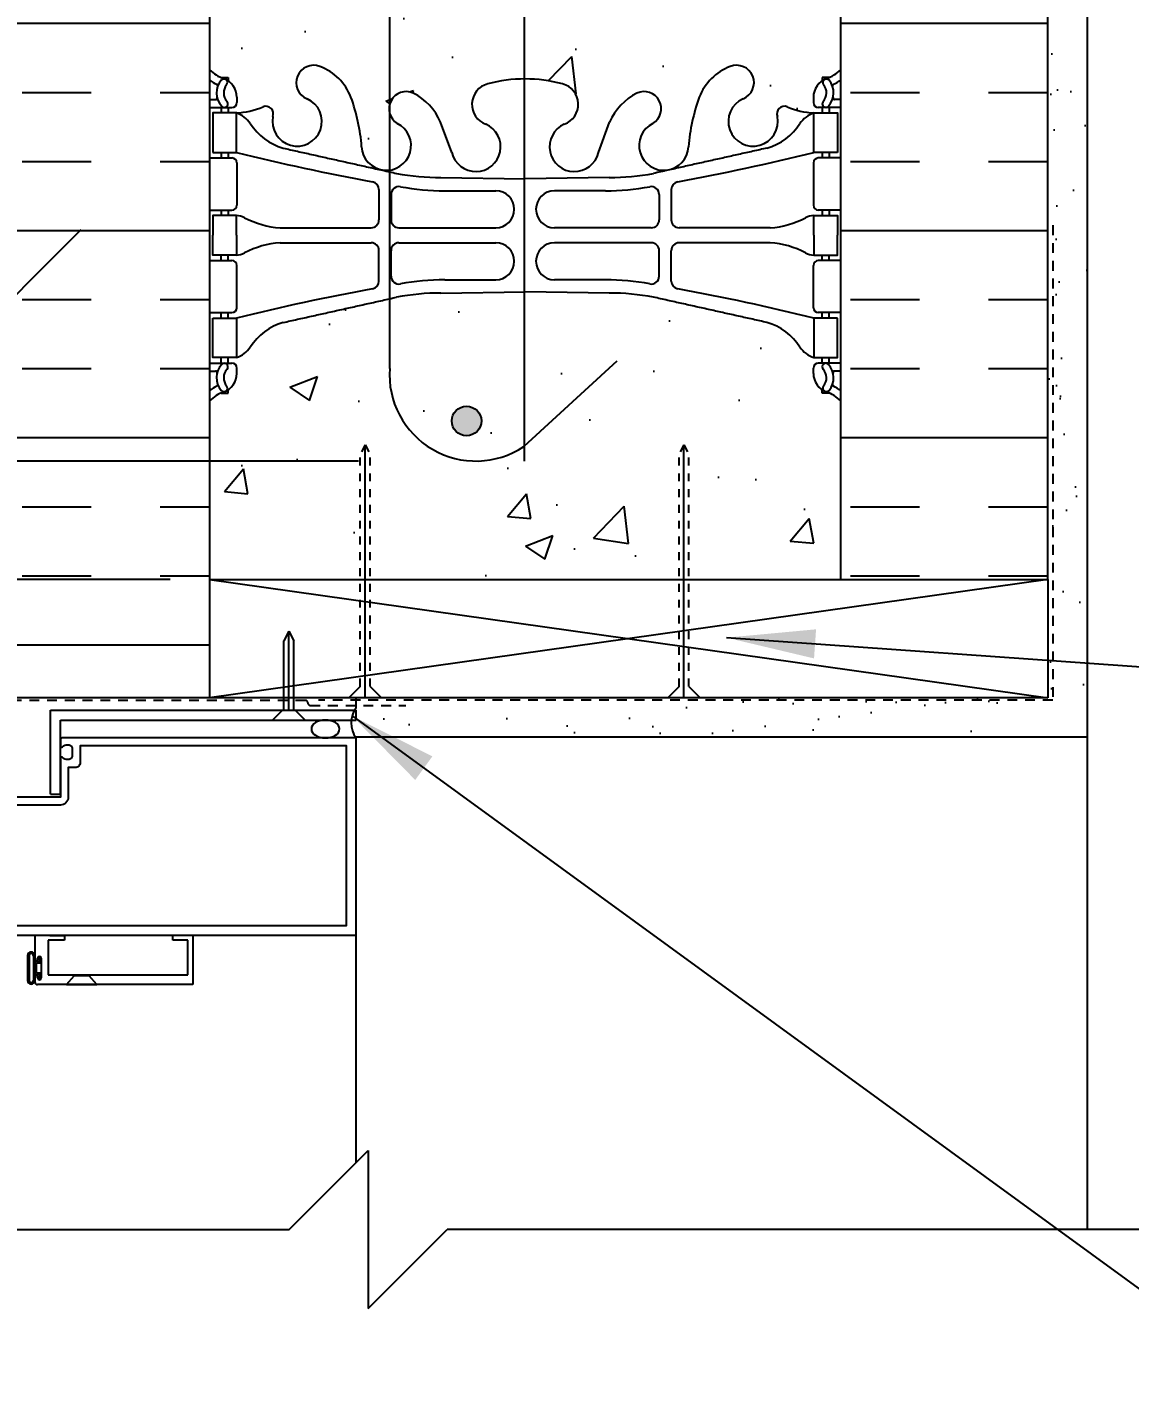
# Model space of a CAD drawing. Header units: inches. Extents: x 14 to 115, y 54 to 152.
# Drawn here: x 82.31 to 96.28, y 121.99 to 139.08 of the extents above; entities that cross this region are included whole.
import ezdxf

# ---------------------------------------------------------------- set-up
doc = ezdxf.new("R2010")
doc.units = ezdxf.units.IN
doc.header["$LTSCALE"] = 0.5
doc.header["$MEASUREMENT"] = 0
doc.linetypes.add('DASHED2', pattern=[0.375, 0.25, -0.125])
doc.linetypes.add('HIDDEN2', pattern=[0.1875, 0.125, -0.0625])
for name, color, linetype in [('HATCH', 12, 'Continuous'), ('LINE18', 9, 'Continuous'), ('line25', 2, 'Continuous'), ('LINE50', 5, 'Continuous'), ('LINE65', 3, 'Continuous'), ('LINE9', 9, 'Continuous'), ('TEXT', 4, 'Continuous'), ('Web_Edge', 9, 'Continuous')]:
    doc.layers.add(name, color=color, linetype=linetype)
doc.styles.add('DIM', font='romans.shx', dxfattribs={"width": 0.7})
doc.dimstyles.new('ext_12', dxfattribs={"dimscale": 12, "dimtxt": 0.09375, "dimasz": 0.09375, "dimexe": 0.09375, "dimexo": 0.0625, "dimgap": 0.0625, "dimtad": 1, "dimdec": 1, "dimzin": 2, "dimdsep": 46, "dimlunit": 4, "dimtxsty": 'DIM', "dimcen": 0.09, "dimdle": 0.09375, "dimclrt": 4, "dimadec": 0, "dimazin": 0, "dimtfac": 1, "dimtdec": 1, "dimtmove": 1, "dimatfit": 3, "dimfxl": 1, "dimfrac": 2, "dimtolj": 1, "dimtzin": 0, "dimarcsym": 0})
doc.dimstyles.new('ext_8', dxfattribs={"dimscale": 8, "dimtxt": 0.09375, "dimasz": 0.09375, "dimexe": 0.09375, "dimexo": 0.0625, "dimgap": 0.0625, "dimtad": 1, "dimdec": 6, "dimzin": 3, "dimdsep": 46, "dimlunit": 4, "dimtxsty": 'DIM', "dimcen": 0.09, "dimdle": 0.09375, "dimclrt": 4, "dimadec": 0, "dimazin": 0, "dimtfac": 1, "dimtdec": 6, "dimtmove": 2, "dimatfit": 3, "dimfxl": 1, "dimfrac": 2, "dimtolj": 1, "dimtzin": 0, "dimarcsym": 0})

# ---------------------------------------------------------------- blocks, each defined once
blk = doc.blocks.new('*D6')
at = {"layer": 'Defpoints', "color": 0, "transparency": 16777216}
for p in [(76.04, 133.58), (87.013, 133.58), (84.627, 132.08)]:
    blk.add_point(p, dxfattribs=at)
at = {"layer": 'TEXT', "color": 0, "lineweight": -2, "transparency": 16777216}
for p, q in [((76.04, 134.33), (76.04, 135.08)), ((86.513, 133.58), (75.29, 133.58)), ((76.04, 132.08), (76.04, 133.58)), ((84.127, 132.08), (75.29, 132.08)), ((76.04, 131.33), (76.04, 130.58))]:
    blk.add_line(p, q, dxfattribs=at)
at = {"layer": 'TEXT', "color": 0, "transparency": 16777216}
for points in [[(75.915, 134.33), (76.165, 134.33), (76.04, 133.58)], [(75.915, 131.33), (76.165, 131.33), (76.04, 132.08)]]:
    blk.add_solid(points, dxfattribs=at)
at = {"layer": 'TEXT', "color": 4, "transparency": 16777216, "insert": (73.502, 132.83), "char_height": 0.75, "attachment_point": 5, "rotation": 90, "style": 'DIM'}
blk.add_mtext('\\A1;1 1/2" \\P (38mm)MIN. \\PCOVER', dxfattribs=at)

msp = doc.modelspace()

# ---------------------------------------------------------------- hatches: boundary and pattern name
at = {"layer": 'HATCH'}
h = msp.add_hatch(dxfattribs=at)
h.set_pattern_fill('AR-CONC', color=256, scale=0.5)
h.paths.add_polyline_path([(104.6731316, 111.1917563), (104.6731316, 112.1979694), (95.7515303, 112.1979694), (95.7515303, 108.1973924), (104.6731316, 108.1979694), (104.6731316, 109.1917563), (105.6731316, 110.1917563), (103.6731316, 110.1917563)])
h.paths.add_polyline_path([(95.2515303, 112.1979694), (82.0015303, 112.1979694), (82.0015303, 108.1973601), (84.6265303, 105.5723601), (84.6265303, 109.9539218), (85.1365293, 109.9539218), (85.1365294, 109.8677385, -0.3803970779), (85.4294993, 109.5726366, 2.0872314076), (85.8633988, 109.7974538, -1), (86.0268273, 110.2059769, -0.2278381462), (86.4314791, 109.7817868, -0.0659796864), (86.5559201, 109.1729737, 1.6296043779), (87.0269819, 109.4740648, -1.0591674404), (87.2332771, 109.855941, -0.1637199699), (87.5551094, 109.5021242), (87.6977472, 109.1152794, 1.6124735372), (88.1292904, 109.4748676, -0.734872413), (88.152394, 109.9859064, -0.0684752628), (88.6265344, 110.0479694, -0.0684752628), (89.1006749, 109.9859064, -0.734872413), (89.1237785, 109.4748676, 1.6124735372), (89.5553216, 109.1152794), (89.6979595, 109.5021242, -0.1637199699), (90.0197917, 109.855941, -1.0591674404), (90.226087, 109.4740648, 1.6296043779), (90.6971488, 109.1729737, -0.0659796864), (90.8215897, 109.7817868, -0.2278381462), (91.2262415, 110.2059769, -1), (91.3896701, 109.7974538, 2.0872314076), (91.8235695, 109.5726366, -0.3803920598), (92.1165339, 109.8677382), (92.1165339, 109.9539218), (92.6265303, 109.9539218), (92.6265303, 105.5717507), (95.2515303, 108.1973601)])
h.paths.add_polyline_path([(81.5015303, 112.1979694), (79.5087292, 112.1979694), (77.3140303, 112.1979694), (72.5808059, 112.0422501), (72.5796114, 109.5743454), (71.5796114, 108.5743454), (73.5796114, 108.5743454), (72.5799291, 107.5746631), (72.5799291, 106.0389751), (81.5015303, 106.3324885)])
h.paths.add_polyline_path([(88.5502844, 108.3119861, 0.2256517541), (88.1752844, 108.6869861), (85.5115349, 108.6869861, 0.2256517541), (85.1365349, 108.3119861), (85.1365349, 107.4711802, 0.2256517541), (85.5115349, 107.0961802), (88.1752844, 107.0961802, 0.2256517541), (88.5502844, 107.4711802)], flags=17)
h.paths.add_polyline_path([(88.5502844, 106.5305586, 0.2256517541), (88.1752844, 106.9055586), (85.5115349, 106.9055586, 0.2256517541), (85.1365349, 106.5305586), (85.1365349, 105.6897527, 0.2256517541), (85.5115349, 105.3147527), (88.1752844, 105.3147527, 0.2256517541), (88.5502844, 105.6897527)])
h.paths.add_polyline_path([(92.1165339, 106.5305586, 0.2256517541), (91.7415339, 106.9055586), (89.0777844, 106.9055586, 0.2256517541), (88.7027844, 106.5305586), (88.7027844, 105.6897527, 0.2256517541), (89.0777844, 105.3147527), (91.7415339, 105.3147527, 0.2256517541), (92.1165339, 105.6897527)])
h.paths.add_polyline_path([(92.1165339, 108.3119861, 0.2256517541), (91.7415339, 108.6869861), (89.0777844, 108.6869861, 0.2256517541), (88.7027844, 108.3119861), (88.7027844, 107.4711802, 0.2256517541), (89.0777844, 107.0961802), (91.7415339, 107.0961802, 0.2256517541), (92.1165339, 107.4711802)], flags=17)
h.paths.add_polyline_path([(92.1165339, 104.979129, 0.2681384485), (91.9553833, 105.1272525), (85.2976856, 105.1272525, 0.2681558505), (85.1365307, 104.9791155), (85.1365307, 103.5103127), (85.2565267, 103.3103194), (85.2565267, 103.1979694), (85.2565267, 103.0856194), (85.1365307, 102.885626), (85.1365307, 101.4168233, 0.2681558505), (85.2976856, 101.2686862), (91.9553833, 101.2686862, 0.2681384485), (92.1165339, 101.4168097), (92.1165339, 102.8856194), (91.9965339, 103.0856194), (91.9965339, 103.1979694), (91.9965339, 103.3103194), (92.1165339, 103.5103194)])
h.paths.add_polyline_path([(88.5502844, 100.706186, 0.2256517541), (88.1752844, 101.081186), (85.5115349, 101.081186, 0.2256517541), (85.1365349, 100.706186), (85.1365349, 99.8653801, 0.2256517541), (85.5115349, 99.4903801), (88.1752844, 99.4903801, 0.2256517541), (88.5502844, 99.8653801)])
h.paths.add_polyline_path([(88.5502844, 98.9247585, 0.2256517541), (88.1752844, 99.2997585), (85.5115349, 99.2997585, 0.2256517541), (85.1365349, 98.9247585), (85.1365349, 98.0839526, 0.2256517541), (85.5115349, 97.7089526), (88.1752844, 97.7089526, 0.2256517541), (88.5502844, 98.0839526)])
h.paths.add_polyline_path([(92.1165339, 98.9247585, 0.2256517541), (91.7415339, 99.2997585), (89.0777844, 99.2997585, 0.2256517541), (88.7027844, 98.9247585), (88.7027844, 98.0839526, 0.2256517541), (89.0777844, 97.7089526), (91.7415339, 97.7089526, 0.2256517541), (92.1165339, 98.0839526)])
h.paths.add_polyline_path([(92.1165339, 100.706186, 0.2256517541), (91.7415339, 101.081186), (89.0777844, 101.081186, 0.2256517541), (88.7027844, 100.706186), (88.7027844, 99.8653801, 0.2256517541), (89.0777844, 99.4903801), (91.7415339, 99.4903801, 0.2256517541), (92.1165339, 99.8653801)])
h.paths.add_polyline_path([(92.1165339, 96.5282005, -0.3803920598), (91.8235695, 96.8233022, 2.0872314076), (91.3896701, 96.5984849, -1), (91.2262415, 96.1899618, -0.213449913), (90.8340157, 96.5791623, -0.0699232591), (90.6971488, 97.222965, 1.7023944724), (90.2473803, 96.9104207, -0.9407930193), (90.0438678, 96.5271575, -0.1730747606), (89.6979595, 96.8938145), (89.5553216, 97.2806594, 1.6124735372), (89.1237785, 96.9210712, -0.734872413), (89.1006749, 96.4100323, -0.0684752628), (88.6265344, 96.3479694, -0.0684752628), (88.152394, 96.4100323, -0.734872413), (88.1292904, 96.9210712, 1.6124735372), (87.6977472, 97.2806594), (87.5551094, 96.8938145, -0.1730747606), (87.2092011, 96.5271575, -0.9407930193), (87.0056885, 96.9104207, 1.7023944724), (86.5559201, 97.222965, -0.0699232591), (86.4190531, 96.5791623, -0.213449913), (86.0268273, 96.1899618, -1), (85.8633988, 96.5984849, 2.0872314076), (85.4294993, 96.8233022, -0.3803970205), (85.1365295, 96.5282002), (85.1365267, 94.9267025), (85.0365267, 94.9267025), (85.0365267, 94.8967025, -0.4142135624), (84.9865267, 94.8467025), (84.8604397, 94.8467025), (84.8176352, 94.7154352, -0.7257365569), (84.7115267, 94.6967025), (84.6265303, 94.9573581), (84.6265303, 94.9267025), (84.6265303, 94.1979694), (84.6265303, 91.4247, 0.0884161507), (84.7725333, 91.3273883), (84.8625333, 91.3273883), (84.8625333, 91.2856622, -0.2490694202), (84.9725333, 91.0785391), (84.9725333, 91.0110391, -0.4142135624), (84.9100333, 90.9485391), (84.8625333, 90.9485391), (84.8625333, 90.8785391), (84.9675333, 90.8785391, 0.0853478446), (85.2969928, 90.9540576, -0.6696014941), (85.4294952, 90.8337759, 2.0872314076), (85.8633947, 91.0585932, -1), (86.0268232, 91.4671163, -0.213449913), (86.419049, 91.0779158, -0.0699232591), (86.5559159, 90.4341131, 1.7023944723), (87.0056844, 90.7466574, -0.9407930193), (87.2091969, 91.1299206, -0.1730747606), (87.5551053, 90.7632636), (87.6977431, 90.3764187, 1.6124735373), (88.1292863, 90.7360069, -0.734872413), (88.1523899, 91.2470458, -0.0684752628), (88.6265303, 91.3091087, -0.0684752628), (89.1006707, 91.2470458, -0.734872413), (89.1237744, 90.7360069, 1.6124735372), (89.5553175, 90.3764187), (89.6979554, 90.7632636, -0.1730747606), (90.0438637, 91.1299206, -0.9407930193), (90.2473762, 90.7466574, 1.7023944724), (90.6971447, 90.4341131, -0.0699232591), (90.8340116, 91.0779158, -0.213449913), (91.2262374, 91.4671163, -1), (91.389666, 91.0585932, 2.0872314076), (91.8235654, 90.8337759, -0.6696014941), (91.9560678, 90.9540576, 0.0853478446), (92.2855273, 90.8785391), (92.3905273, 90.8785391), (92.3905273, 90.9485391), (92.3430273, 90.9485391, -0.4142135624), (92.2805273, 91.0110391), (92.2805273, 91.0785391, -0.2490694202), (92.3905273, 91.2856622), (92.3905273, 91.3273883), (92.4805273, 91.3273883, 0.0884161507), (92.6265303, 91.4247), (92.6265303, 94.1979694), (92.6265303, 94.9573581), (92.5476424, 94.7154352, -0.7257365568), (92.4415339, 94.6967025), (92.3926209, 94.8467025), (92.2665339, 94.8467025, -0.4142135624), (92.2165339, 94.8967025), (92.2165339, 94.9267025), (92.1165339, 94.9267025)])
edge = h.paths.add_edge_path()
edge.add_line((92.6265303, 150.2964856), (87.6380781, 150.2964856))
edge.add_line((87.6380781, 150.2964856), (86.6380781, 149.2964856))
edge.add_line((86.6380781, 149.2964856), (86.6380781, 151.2964856))
edge.add_line((86.6380781, 151.2964856), (85.6380781, 150.2964856))
edge.add_line((85.6380781, 150.2964856), (84.6265303, 150.2964856))
edge.add_line((84.6265303, 150.2964856), (84.6265303, 148.2753598))
edge.add_arc((84.9725333, 148.6363057), 0.5, 226.21088883, 246.42182152)
edge.add_line((84.7725333, 148.1780481), (84.8625333, 148.1780481))
edge.add_line((84.8625333, 148.1780481), (84.8625333, 148.136322))
edge.add_arc((84.7225333, 147.9291989), 0.25, 0, 55.94420226, ccw=False)
edge.add_line((84.9725333, 147.9291989), (84.9725333, 147.8616989))
edge.add_arc((84.9100333, 147.8616989), 0.0625, -90, 0, ccw=False)
edge.add_line((84.9100333, 147.7991989), (84.8625333, 147.7991989))
edge.add_line((84.8625333, 147.7991989), (84.8625333, 147.7291989))
edge.add_line((84.8625333, 147.7291989), (84.9675333, 147.7291989))
edge.add_arc((84.8451247, 147.386595), 0.3638149, 32.04242228, 70.33874127, ccw=False)
edge.add_arc((85.7682436, 147.9978251), 0.7434991, 214.2280195, 253.81071146)
edge.add_spline(control_points=[(85.5609474, 147.2838088), (86.9983974, 146.9633488)], knot_values=[0, 0, 1, 1], degree=1, periodic=0)
edge.add_arc((87.5547353, 149.8949537), 2.9839267, 259.25461643, 270.09946546)
edge.add_line((87.5599154, 146.9110314), (88.6265303, 146.8952789))
edge.add_line((88.6265303, 146.8952789), (89.6931453, 146.9110314))
edge.add_arc((89.6983254, 149.8949537), 2.9839267, 269.90053454, 280.74538357)
edge.add_spline(control_points=[(90.2546632, 146.9633488), (91.6921132, 147.2838088)], knot_values=[0, 0, 1, 1], degree=1, periodic=0)
edge.add_arc((91.4848171, 147.9978251), 0.7434991, 286.18928854, 325.7719805)
edge.add_arc((92.407936, 147.386595), 0.3638149, 109.66125873, 147.95757772, ccw=False)
edge.add_line((92.2855273, 147.7291989), (92.3905273, 147.7291989))
edge.add_line((92.3905273, 147.7291989), (92.3905273, 147.7991989))
edge.add_line((92.3905273, 147.7991989), (92.3430273, 147.7991989))
edge.add_arc((92.3430273, 147.8616989), 0.0625, 180, 270, ccw=False)
edge.add_line((92.2805273, 147.8616989), (92.2805273, 147.9291989))
edge.add_arc((92.5305273, 147.9291989), 0.25, 124.05579774, 180, ccw=False)
edge.add_line((92.3905273, 148.136322), (92.3905273, 148.1780481))
edge.add_line((92.3905273, 148.1780481), (92.4805273, 148.1780481))
edge.add_arc((92.2805273, 148.6363057), 0.5, 293.57817848, 313.78911117)
edge.add_line((92.6265303, 148.2753598), (92.6265303, 150.2964856))
h.paths.add_polyline_path([(92.6265303, 144.083038, 0.0884161507), (92.4805273, 144.1803497), (92.3905273, 144.1803497), (92.3905273, 144.2220757, -0.2490694202), (92.2805273, 144.4291989), (92.2805273, 144.4966989, -0.4142135624), (92.3430273, 144.5591989), (92.3905273, 144.5591989), (92.3905273, 144.6291989), (92.2855273, 144.6291989, 0.0853478446), (91.9560678, 144.5536803, -0.6696014941), (91.8235654, 144.673962, 2.0872314076), (91.389666, 144.4491447, -1), (91.2262374, 144.0406217, -0.213449913), (90.8340116, 144.4298221, -0.0682259172), (90.6983138, 145.0576887, 1.7531709102), (90.2473762, 144.7610805, -0.9407930193), (90.0438637, 144.3778173, -0.1730747606), (89.6979554, 144.7444744), (89.5553175, 145.1313192, 1.6124735372), (89.1237744, 144.771731, -0.734872413), (89.1006707, 144.2606922, -0.0684752628), (88.6265303, 144.1986292, -0.0684752628), (88.1523899, 144.2606922, -0.734872413), (88.1292863, 144.771731, 1.6124735373), (87.6977431, 145.1313192), (87.5551053, 144.7444744, -0.1730747606), (87.2091969, 144.3778173, -0.9407930193), (87.0056844, 144.7610805, 1.7531709102), (86.5547468, 145.0576887, -0.0682259172), (86.419049, 144.4298221, -0.213449913), (86.0268232, 144.0406217, -1), (85.8633947, 144.4491447, 2.0872314076), (85.4294952, 144.673962, -0.6696014941), (85.2969928, 144.5536803, 0.0853478446), (84.9675333, 144.6291989), (84.8625333, 144.6291989), (84.8625333, 144.5591989), (84.9100333, 144.5591989, -0.4142135624), (84.9725333, 144.4966989), (84.9725333, 144.4291989, -0.2490694202), (84.8625333, 144.2220757), (84.8625333, 144.1803497), (84.7725333, 144.1803497, 0.0884161507), (84.6265303, 144.083038), (84.6265303, 141.3097686), (84.6265303, 138.5364992, 0.0884161507), (84.7725333, 138.4391875), (84.8625333, 138.4391875), (84.8625333, 138.3974614, -0.2490694202), (84.9725333, 138.1903382), (84.9725333, 138.1228382, -0.4142135624), (84.9100333, 138.0603382), (84.8625333, 138.0603382), (84.8625333, 137.9903382), (84.9675333, 137.9903382, 0.0853478446), (85.2969928, 138.0658568, -0.6696014941), (85.4294952, 137.9455751, 2.0872314076), (85.8633947, 138.1703924, -1), (86.0268232, 138.5789155, -0.213449913), (86.419049, 138.189715, -0.0682259172), (86.5547468, 137.5618485, 1.7531709102), (87.0056844, 137.8584566, -0.9407930193), (87.2091969, 138.2417198, -0.1730747606), (87.5551053, 137.8750628), (87.6977431, 137.4882179, 1.6124735372), (88.1292863, 137.8478061, -0.734872413), (88.1523899, 138.358845, -0.0684752628), (88.6265303, 138.4209079, -0.0684752628), (89.1006707, 138.358845, -0.734872413), (89.1237744, 137.8478061, 1.6124735373), (89.5553175, 137.4882179), (89.6979554, 137.8750628, -0.1730747606), (90.0438637, 138.2417198, -0.9407930193), (90.2473762, 137.8584566, 1.7531709102), (90.6983138, 137.5618485, -0.0682259172), (90.8340116, 138.189715, -0.213449913), (91.2262374, 138.5789155, -1), (91.389666, 138.1703924, 2.0872314076), (91.8235654, 137.9455751, -0.6696014942), (91.9560678, 138.0658568, 0.0853478446), (92.2855273, 137.9903382), (92.3905273, 137.9903382), (92.3905273, 138.0603382), (92.3430273, 138.0603382, -0.4142135624), (92.2805273, 138.1228382), (92.2805273, 138.1903382, -0.2490694202), (92.3905273, 138.3974614), (92.3905273, 138.4391875), (92.4805273, 138.4391875, 0.0884161507), (92.6265303, 138.5364992), (92.6265303, 141.3097686)])
edge = h.paths.add_edge_path()
edge.add_arc((92.2805273, 133.9832315), 0.5, 46.21088883, 66.42182152)
edge.add_line((92.4805273, 134.441489), (92.3905273, 134.441489))
edge.add_line((92.3905273, 134.441489), (92.3905273, 134.4832151))
edge.add_arc((92.5305273, 134.6903382), 0.25, 180, 235.94420226, ccw=False)
edge.add_line((92.2805273, 134.6903382), (92.2805273, 134.7578382))
edge.add_arc((92.3430273, 134.7578382), 0.0625, 90, 180, ccw=False)
edge.add_line((92.3430273, 134.8203382), (92.3905273, 134.8203382))
edge.add_line((92.3905273, 134.8203382), (92.3905273, 134.8903382))
edge.add_line((92.3905273, 134.8903382), (92.2855273, 134.8903382))
edge.add_arc((92.407936, 135.2329421), 0.3638149, 214.97751375, 250.33874127, ccw=False)
edge.add_arc((91.4848171, 134.6217121), 0.7434991, 32.79191653, 73.81071146)
edge.add_spline(control_points=[(91.6921132, 135.3357283), (90.2546632, 135.6561883)], knot_values=[0, 0, 1, 1], degree=1, periodic=0)
edge.add_arc((89.6983254, 132.7245835), 2.9839267, 79.25461643, 90.09946546)
edge.add_line((89.6931453, 135.7085057), (88.6265303, 135.7242582))
edge.add_line((88.6265303, 135.7242582), (87.5599154, 135.7085057))
edge.add_arc((87.5547353, 132.7245835), 2.9839267, 89.90053454, 100.74538357)
edge.add_spline(control_points=[(86.9983974, 135.6561883), (85.5609474, 135.3357283)], knot_values=[0, 0, 1, 1], degree=1, periodic=0)
edge.add_arc((85.7682436, 134.6217121), 0.7434991, 106.18928854, 147.20808347)
edge.add_arc((84.8451247, 135.2329421), 0.3638149, 289.66125873, 325.02248625, ccw=False)
edge.add_line((84.9675333, 134.8903382), (84.8625333, 134.8903382))
edge.add_line((84.8625333, 134.8903382), (84.8625333, 134.8203382))
edge.add_line((84.8625333, 134.8203382), (84.9100333, 134.8203382))
edge.add_arc((84.9100333, 134.7578382), 0.0625, 0, 90, ccw=False)
edge.add_line((84.9725333, 134.7578382), (84.9725333, 134.6903382))
edge.add_arc((84.7225333, 134.6903382), 0.25, 304.05579774, 360, ccw=False)
edge.add_line((84.8625333, 134.4832151), (84.8625333, 134.441489))
edge.add_line((84.8625333, 134.441489), (84.7725333, 134.441489))
edge.add_arc((84.9725333, 133.9832315), 0.5, 113.57817848, 133.78911117)
edge.add_line((84.6265303, 134.3441773), (84.6265303, 132.0799538))
edge.add_line((84.6265303, 132.0799538), (86.5370129, 132.0799538))
edge.add_line((86.5370129, 132.0799538), (86.5370129, 133.6669987))
edge.add_line((86.5370129, 133.6669987), (86.5995129, 133.7865074))
edge.add_line((86.5995129, 133.7865074), (86.6620129, 133.6669987))
edge.add_line((86.6620129, 133.6669987), (86.6620129, 132.0799538))
edge.add_line((86.6620129, 132.0799538), (90.5775752, 132.0799538))
edge.add_line((90.5775752, 132.0799538), (90.5775752, 133.6669987))
edge.add_line((90.5775752, 133.6669987), (90.6400752, 133.7865074))
edge.add_line((90.6400752, 133.7865074), (90.7025752, 133.6669987))
edge.add_line((90.7025752, 133.6669987), (90.7025752, 132.0799538))
edge.add_line((90.7025752, 132.0799538), (92.6265303, 132.0799538))
edge.add_line((92.6265303, 132.0799538), (92.6265303, 134.3441773))
h = msp.add_hatch(dxfattribs=at)
h.set_pattern_fill('AR-SAND', color=256, scale=0.5, style=0)
h.set_pattern_definition([(37.5, (-2740.603, -355.478), (-0.03149668, 0.96341188), [0, -0.76, 0, -0.85, 0, -0.8125]), (7.5, (-2740.603, -355.478), (0.88488835, 1.41107303), [0, -0.41, 0, -0.685, 0, -0.2625]), (327.5, (-2741.218, -355.478), (1.55707093, 0.00282953), [0, -0.25, 0, -0.9, 0, -1.175]), (317.5, (-2741.218, -355.478), (1.5030633, 0.4388378), [0, -0.125, 0, -0.59, 0, -0.675])])
h.paths.add_polyline_path([(95.7515303, 137.3667209), (95.2515303, 137.3667209), (95.2515303, 132.0671368), (95.7515303, 132.0671368)])
h.paths.add_polyline_path([(95.2515303, 137.3667209), (95.7515303, 137.3667209), (95.7515303, 141.6040455), (95.2515303, 141.6040455), (95.2515303, 141.3097686)])
h.paths.add_polyline_path([(95.2515303, 141.6040455), (95.7515303, 141.6040455), (95.7515303, 150.3007109), (95.2515303, 150.3007109)])
h = msp.add_hatch(dxfattribs=at)
h.set_pattern_fill('INSUL', color=256, scale=7, style=0)
h.paths.add_polyline_path([(84.6265303, 141.3097686), (84.3765303, 141.3097686), (83.9390303, 141.3097686), (83.9390303, 140.8097686), (82.4390303, 140.8097686), (82.4390303, 141.3097686), (82.0015303, 141.3097686), (82.0015303, 130.5799538), (84.6265303, 130.5799538)])
h.paths.add_polyline_path([(95.2515303, 140.0162054), (92.6265303, 140.0162054), (92.6265303, 132.0799538), (95.2515303, 132.0799538)])
h.paths.add_polyline_path([(95.2515303, 141.3097686), (94.8140303, 141.3097686), (94.8140303, 140.8097686), (93.3140303, 140.8097686), (93.3140303, 141.3097686), (92.8765303, 141.3097686), (92.6265303, 141.3097686), (92.6265303, 140.0162054), (95.2515303, 140.0162054)])
h = msp.add_hatch(dxfattribs=at)
h.set_pattern_fill('AR-SAND', color=256, scale=0.5, style=0)
h.set_pattern_definition([(37.5, (26.2982, -28.5586), (-0.0314967, 0.963412), [0, -0.76, 0, -0.85, 0, -0.8125]), (7.5, (26.2982, -28.5586), (0.884888, 1.411073), [0, -0.41, 0, -0.685, 0, -0.2625]), (327.5, (25.6832, -28.5586), (1.557071, 0.0028295), [0, -0.25, 0, -0.9, 0, -1.175]), (317.5, (25.6832, -28.5586), (1.503063, 0.438838), [0, -0.125, 0, -0.59, 0, -0.675])])
h.paths.add_polyline_path([(90.3351861, 130.5799538, 0.2143643556), (90.1978853, 130.3434717), (90.1978853, 130.0799538), (95.7515303, 130.0799538), (95.7515303, 132.0671368), (95.2515303, 132.0671368), (95.2515303, 130.5799538)])
h = msp.add_hatch(dxfattribs=at)
h.set_pattern_fill('AR-SAND', color=256, scale=0.5, style=0)
h.paths.add_polyline_path([(90.0445225, 130.0799538), (90.0445225, 130.4346788), (86.4717222, 130.4346788, 0.3128014411), (86.4799747, 130.0799538)])
at = {"layer": 'LINE65'}
msp.add_hatch(color=256, dxfattribs=at).paths.add_polyline_path([(88.0721217, 134.087813, 1), (87.6971217, 134.087813, 1)])

# ---------------------------------------------------------------- linework, layer by layer
at = {"layer": 'HATCH'}
for p, q in [((86.5995129, 130.5799538), (86.5995129, 133.7865074)), ((90.6400752, 130.5799538), (90.6400752, 133.7865074)), ((95.2515303, 132.0799538), (84.6265303, 130.5799538)), ((84.6265303, 132.0799538), (95.2515303, 130.5799538)), ((85.6328852, 130.4237038), (85.6328852, 131.4237038)), ((95.7515303, 130.0799538), (95.7515303, 123.8443185))]:
    msp.add_line(p, q, dxfattribs=at)
at = {"layer": 'HATCH', "color": 6, "linetype": 'DASHED2'}
for p, q in [((85.8429055, 130.5471831), (81.9390303, 130.5471831)), ((85.8729055, 130.5146831), (85.8729055, 130.5171831)), ((85.9029055, 130.4846831), (87.1133794, 130.4846831))]:
    msp.add_line(p, q, dxfattribs=at)
at = {"layer": 'HATCH', "color": 12}
msp.add_line((86.4862939, 124.6925344), (86.4862939, 127.5715794), dxfattribs=at)
at = {"layer": 'HATCH', "color": 6, "linetype": 'DASHED2'}
msp.add_lwpolyline([(95.3140303, 136.5672413), (95.3140303, 130.5487038), (86.0074803, 130.5487038)], dxfattribs=at)
for centre, start, end in [((85.8429055, 130.5171831), 0, 90), ((85.9029055, 130.5146831), 180, 270)]:
    msp.add_arc(centre, 0.03, start, end, dxfattribs=at)
at = {"layer": 'HATCH'}
msp.add_arc((86.7316154, 130.2632666), 0.3113304, 141.99695113, 218.00304887, dxfattribs=at)
at = {"layer": 'HATCH', "color": 12, "extrusion": (0, 0, -1)}
msp.add_ellipse((86.0956895, 130.1852338), major_axis=(-0.1784102, 0), ratio=0.6370397001, start_param=-4.7123889804, end_param=1.5707963268, dxfattribs=at)
at = {"layer": 'LINE18', "linetype": 'HIDDEN2'}
for p, q in [((86.5995129, 133.7865074), (86.5370129, 133.6669987)), ((86.5370129, 130.7236719), (86.5370129, 133.6669987)), ((86.5995129, 133.7865074), (86.6620129, 133.6669987)), ((86.6620129, 130.7236719), (86.6620129, 133.6669987)), ((90.6400752, 133.7865074), (90.5775752, 133.6669987)), ((90.5775752, 130.7236719), (90.5775752, 133.6669987)), ((90.6400752, 133.7865074), (90.7025752, 133.6669987)), ((90.7025752, 130.7236719), (90.7025752, 133.6669987))]:
    msp.add_line(p, q, dxfattribs=at)
at = {"layer": 'LINE18'}
for p, q in [((85.6328852, 131.4237038), (85.5703852, 131.3041951)), ((85.5703852, 130.4237038), (85.5703852, 131.3041951)), ((85.6328852, 131.4237038), (85.6953852, 131.3041951)), ((85.6953852, 130.4237038), (85.6953852, 131.3041951)), ((86.5370129, 130.7236719), (86.3932948, 130.5799538)), ((86.6620129, 130.7236719), (86.8057311, 130.5799538)), ((90.5775752, 130.7236719), (90.4338571, 130.5799538)), ((90.7025752, 130.7236719), (90.8462933, 130.5799538)), ((82.6112939, 129.361168), (82.6112939, 130.4237038)), ((82.6112939, 130.4237038), (86.4862939, 130.4237038)), ((85.5516671, 130.4237038), (85.4266671, 130.2987038)), ((85.7141033, 130.4237038), (85.8391033, 130.2987038)), ((86.4862939, 130.4549538), (86.4862939, 130.5799538)), ((86.4862939, 130.2987038), (86.4862939, 130.4237038)), ((82.7362939, 129.361168), (82.7362939, 130.2987038)), ((82.7362939, 130.2987038), (86.4862939, 130.2987038)), ((95.7515303, 130.0799538), (95.7515303, 125.712183)), ((82.6112939, 129.361168), (82.7362939, 129.361168)), ((82.4134024, 127.5715585), (82.7884039, 127.5650085)), ((82.4134024, 127.5715585), (82.4134024, 127.2635585)), ((82.7884039, 127.5650085), (82.7884039, 127.5095585)), ((84.1634039, 127.5671985), (84.4134039, 127.5715585)), ((84.1634039, 127.5095585), (84.1634039, 127.5671985)), ((84.4134039, 127.5715585), (84.4134039, 126.9465585)), ((82.5794039, 127.5095585), (82.5794039, 127.0715585)), ((82.7884039, 127.5095585), (82.5794039, 127.5095585)), ((84.3514039, 127.5095585), (84.1634039, 127.5095585)), ((84.3514039, 127.0715585), (84.3514039, 127.5095585)), ((82.3196524, 127.3125796), (82.3196524, 127.0005775)), ((82.3396524, 127.3125796), (82.3396524, 127.0005775)), ((82.3936524, 127.3125796), (82.3936524, 127.0005775)), ((82.4136524, 127.3125796), (82.4136524, 127.0005775)), ((82.4726524, 127.2335585), (82.4136524, 127.2335585)), ((82.4876524, 127.2185585), (82.4316524, 127.2185585)), ((82.4316524, 127.0945585), (82.4316524, 127.2185585)), ((82.4474024, 127.2635585), (82.4474024, 127.2815585)), ((82.4726524, 127.2335585), (82.4726524, 127.2915585)), ((82.4876524, 127.2915585), (82.4726524, 127.2915585)), ((82.4876524, 127.2185585), (82.4876524, 127.2915585)), ((82.4934024, 127.2815585), (82.4934024, 127.0315585)), ((82.4134024, 127.0495585), (82.4134024, 126.9775585)), ((82.4136524, 127.0795585), (82.4726524, 127.0795585)), ((82.4316524, 127.0945585), (82.4876524, 127.0945585)), ((82.4474024, 127.0315585), (82.4474024, 127.0495585)), ((82.4726524, 127.0215585), (82.4726524, 127.0795585)), ((82.4726524, 127.0215585), (82.4876524, 127.0215585)), ((82.4876524, 127.0215585), (82.4876524, 127.0945585)), ((82.5794039, 127.0715585), (84.3514039, 127.0715585)), ((82.8145137, 126.9460586), (82.9120137, 127.0582195)), ((83.102013, 127.0582195), (82.9120137, 127.0582195)), ((83.1995132, 126.9460586), (83.1020133, 127.0582195)), ((84.4134039, 126.9465585), (82.4444024, 126.9465585)), ((82.8145135, 126.9460585), (83.1995133, 126.9460585))]:
    msp.add_line(p, q, dxfattribs=at)
msp.add_lwpolyline([(80.6572939, 127.5715794), (86.4862939, 127.5715794), (86.4862939, 130.0715794), (82.7562939, 130.0715794, 0.4142135624), (82.7362939, 130.0515794), (82.7362939, 129.9695794, 0.6693764951), (82.7619356, 129.959008, -0.1997729274), (82.8257855, 129.9855794), (82.8362939, 129.9855794, -0.4142135624), (82.8862939, 129.9355794), (82.8862939, 129.8475794, -0.4142135624), (82.8362939, 129.7975794), (82.8257855, 129.7975794, -0.1997729274), (82.7619356, 129.8241509, 0.6693764951), (82.7362939, 129.8135794), (82.7362939, 129.3215794), (81.2362939, 129.3215794)], format="xyb", dxfattribs=at)
msp.add_lwpolyline([(80.6672939, 127.8115794, -0.4142135624), (80.7572939, 127.7215794), (80.7572939, 127.6965794), (86.3612939, 127.6965794), (86.3612939, 129.9715794), (82.9862939, 129.9715794), (82.9862939, 129.7565794, -0.4142135624), (82.9262939, 129.6965794), (82.8362939, 129.6965794), (82.8362939, 129.3215794, -0.4142135624), (82.7362939, 129.2215794), (80.6672939, 129.2215794)], format="xyb", close=True, dxfattribs=at)
for centre, radius, start, end in [((82.3666524, 127.3125796), 0.047, 0, 180), ((82.3666524, 127.3125796), 0.027, 0, 180), ((82.4304024, 127.2635585), 0.017, 180, 0), ((82.4704024, 127.2815585), 0.023, 0, 180), ((82.3666524, 127.0005775), 0.047, 180, 0), ((82.3666524, 127.0005775), 0.027, 180, 0), ((82.4304024, 127.0495585), 0.017, 0, 180), ((82.4704024, 127.0315585), 0.023, 180, 0), ((82.4444024, 126.9775585), 0.031, 180, 270)]:
    msp.add_arc(centre, radius, start, end, dxfattribs=at)
at = {"layer": 'line25'}
for p, q in [((84.6265303, 141.3097686), (84.6265303, 130.5799538)), ((92.6265303, 132.0799538), (92.6265303, 141.3097686)), ((84.6265303, 132.0799538), (95.2515303, 132.0799538)), ((95.2515303, 132.0799538), (95.2515303, 130.5799538)), ((95.2515303, 130.5799538), (84.6265303, 130.5799538))]:
    msp.add_line(p, q, dxfattribs=at)
at = {"layer": 'LINE50'}
msp.add_line((84.6265303, 130.5799538), (82.0015303, 130.5799538), dxfattribs=at)
msp.add_lwpolyline([(95.2515303, 132.0799538), (95.2515303, 141.3097686), (94.8140303, 141.3097686), (94.8140303, 141.8097686), (93.3140303, 141.8097686), (93.3140303, 141.3097686), (92.8765303, 141.3097686), (92.6265303, 141.3097686)], dxfattribs=at)
at = {"layer": 'LINE65'}
for p, q in [((88.6149867, 150.2916533), (88.6149867, 133.5799538)), ((86.9103918, 134.7532449), (86.9103918, 146.6773842)), ((89.7889867, 134.8475304), (88.6092348, 133.7632467))]:
    msp.add_line(p, q, dxfattribs=at)
msp.add_circle((87.8846217, 134.087813), 0.1875, dxfattribs=at)
msp.add_arc((88.0027203, 134.6750757), 1.0951219, 175.90677852, 303.63036406, dxfattribs=at)
at = {"layer": 'LINE9'}
for p, q in [((95.7515303, 150.2916533), (95.7515303, 130.0799538)), ((95.7515303, 130.0799538), (86.4799747, 130.0799538)), ((85.6380781, 123.8443185), (86.6380781, 124.8443185)), ((86.6380781, 124.8443185), (86.6380781, 122.8443185)), ((75.5302519, 123.8443185), (85.6380781, 123.8443185)), ((86.6380781, 122.8443185), (87.6380781, 123.8443185)), ((97.7802519, 123.8443185), (87.6380781, 123.8443185))]:
    msp.add_line(p, q, dxfattribs=at)
msp.add_lwpolyline([(77.2515695, 130.7132164), (77.4945405, 130.8808043), (81.5185568, 130.8808043), (81.5185568, 135.0308043), (83.0015303, 136.5137779)], dxfattribs=at)
at = {"layer": 'TEXT'}
msp.add_lwpolyline([(95.3956764, 134.3952738, 0, 0.36, 0), (96.4352335, 134.3952738, 0, 0, 0), (105.2680464, 134.3952738, 0, 0, 0)], format="xyseb", dxfattribs=at)
at = {"layer": 'Web_Edge'}
for p, q in [((84.7725333, 138.4391875), (84.8625333, 138.4391875)), ((84.8625333, 138.4391875), (84.8625333, 138.3974614)), ((92.4805273, 138.4391875), (92.3905273, 138.4391875)), ((92.3905273, 138.4391875), (92.3905273, 138.3974614)), ((84.6265303, 138.1603382), (84.7044088, 138.1603382)), ((84.9725333, 138.1903382), (84.9725333, 138.1228382)), ((92.2805273, 138.1903382), (92.2805273, 138.1228382)), ((92.6265303, 138.1603382), (92.5486518, 138.1603382)), ((84.6265303, 138.0603382), (84.9100333, 138.0603382)), ((84.7725333, 138.0603382), (84.7725333, 137.9903382)), ((84.8625333, 138.0603382), (84.8625333, 137.9903382)), ((92.6265303, 138.0603382), (92.3430273, 138.0603382)), ((92.3905273, 138.0603382), (92.3905273, 137.9903382)), ((92.4805273, 138.0603382), (92.4805273, 137.9903382)), ((87.6977431, 137.4882179), (87.5551053, 137.8750628)), ((89.5553175, 137.4882179), (89.6979554, 137.8750628)), ((84.7725333, 137.4903382), (84.7725333, 137.4203382)), ((84.8625333, 137.4903382), (84.8625333, 137.4203382)), ((92.3905273, 137.4903382), (92.3905273, 137.4203382)), ((92.4805273, 137.4903382), (92.4805273, 137.4203382)), ((84.6265303, 137.4203382), (84.9100333, 137.4203382)), ((84.9725333, 137.3578382), (84.9725333, 136.8228382)), ((92.2805273, 137.3578382), (92.2805273, 136.8228382)), ((92.6265303, 137.4203382), (92.3430273, 137.4203382)), ((87.5599154, 137.1721708), (88.6265374, 137.1564182)), ((89.6931453, 137.1721708), (88.6265232, 137.1564182)), ((86.7745874, 137.0204129), (86.7745874, 136.6356491)), ((86.9270874, 136.9583574), (86.9270874, 136.6356491)), ((87.6072498, 137.0042865), (88.2541312, 137.0042865)), ((89.6458108, 137.0042865), (88.9989295, 137.0042865)), ((90.3259732, 136.9583574), (90.3259732, 136.6356491)), ((90.4784732, 137.0204129), (90.4784732, 136.6356491)), ((84.6265303, 136.7603382), (84.9100333, 136.7603382)), ((84.7725333, 136.7603382), (84.7725333, 136.6903382)), ((84.8625333, 136.7603382), (84.8625333, 136.6903382)), ((92.6265303, 136.7603382), (92.3430273, 136.7603382)), ((92.3905273, 136.7603382), (92.3905273, 136.6903382)), ((92.4805273, 136.7603382), (92.4805273, 136.6903382)), ((85.5202574, 136.5348682), (86.6746551, 136.5356491)), ((87.0270874, 136.5356491), (88.2541312, 136.5356491)), ((90.2259732, 136.5356491), (88.9989295, 136.5356491)), ((91.7328032, 136.5348682), (90.5784056, 136.5356491)), ((85.5202574, 136.3458083), (86.6746551, 136.3450274)), ((86.7745874, 135.8602636), (86.7745874, 136.2450274)), ((86.9270874, 135.9223191), (86.9270874, 136.2450274)), ((87.0270874, 136.3450274), (88.2541312, 136.3450274)), ((90.2259732, 136.3450274), (88.9989295, 136.3450274)), ((90.3259732, 135.9223191), (90.3259732, 136.2450274)), ((90.4784732, 135.8602636), (90.4784732, 136.2450274)), ((91.7328032, 136.3458083), (90.5784056, 136.3450274)), ((84.6265303, 136.1203382), (84.9100333, 136.1203382)), ((84.7725333, 136.1203382), (84.7725333, 136.1903382)), ((84.8625333, 136.1203382), (84.8625333, 136.1903382)), ((92.6265303, 136.1203382), (92.3430273, 136.1203382)), ((92.3905273, 136.1203382), (92.3905273, 136.1903382)), ((92.4805273, 136.1203382), (92.4805273, 136.1903382)), ((84.9725333, 135.5228382), (84.9725333, 136.0578382)), ((92.2805273, 135.5228382), (92.2805273, 136.0578382)), ((87.5599154, 135.7085057), (88.6265374, 135.7242583)), ((87.6072498, 135.87639), (88.2541312, 135.87639)), ((89.6931453, 135.7085057), (88.6265232, 135.7242583)), ((89.6458108, 135.87639), (88.9989295, 135.87639)), ((84.6265303, 135.4603382), (84.9100333, 135.4603382)), ((84.7725333, 135.3903382), (84.7725333, 135.4603382)), ((84.8625333, 135.3903382), (84.8625333, 135.4603382)), ((92.6265303, 135.4603382), (92.3430273, 135.4603382)), ((92.3905273, 135.3903382), (92.3905273, 135.4603382)), ((92.4805273, 135.3903382), (92.4805273, 135.4603382)), ((84.7725333, 134.8203382), (84.7725333, 134.8903382)), ((84.8625333, 134.8203382), (84.8625333, 134.8903382)), ((92.3905273, 134.8203382), (92.3905273, 134.8903382)), ((92.4805273, 134.8203382), (92.4805273, 134.8903382)), ((84.6265303, 134.8203382), (84.9100333, 134.8203382)), ((84.6265303, 134.7203382), (84.7044088, 134.7203382)), ((84.9725333, 134.6903382), (84.9725333, 134.7578382)), ((92.2805273, 134.6903382), (92.2805273, 134.7578382)), ((92.6265303, 134.8203382), (92.3430273, 134.8203382)), ((92.6265303, 134.7203382), (92.5486518, 134.7203382)), ((84.7725333, 134.441489), (84.8625333, 134.441489)), ((84.8625333, 134.441489), (84.8625333, 134.4832151)), ((92.3905273, 134.441489), (92.3905273, 134.4832151)), ((92.4805273, 134.441489), (92.3905273, 134.441489))]:
    msp.add_line(p, q, dxfattribs=at)
for points in [[(84.6675333, 137.4903382), (84.9675333, 137.4903382), (84.9675333, 137.9903382), (84.6675333, 137.9903382)], [(92.5855273, 137.4903382), (92.2855273, 137.4903382), (92.2855273, 137.9903382), (92.5855273, 137.9903382)], [(84.6675333, 135.3903382), (84.9675333, 135.3903382), (84.9675333, 134.8903382), (84.6675333, 134.8903382)], [(92.5855273, 135.3903382), (92.2855273, 135.3903382), (92.2855273, 134.8903382), (92.5855273, 134.8903382)]]:
    msp.add_lwpolyline(points, close=True, dxfattribs=at)
for points in [[(84.9675333, 136.4403382), (84.9675333, 136.6903382), (84.6675333, 136.6903382), (84.6675333, 136.4403382)], [(92.2855273, 136.4403382), (92.2855273, 136.6903382), (92.5855273, 136.6903382), (92.5855273, 136.4403382)], [(84.9675333, 136.4403382), (84.9675333, 136.1903382), (84.6675333, 136.1903382), (84.6675333, 136.4403382)], [(92.2855273, 136.4403382), (92.2855273, 136.1903382), (92.5855273, 136.1903382), (92.5855273, 136.4403382)]]:
    msp.add_lwpolyline(points, dxfattribs=at)
for centre, radius, start, end in [((84.9725333, 138.897445), 0.5, 226.21088883, 250.52877936), ((85.9451089, 138.3746539), 0.22, 68.19625201, 248.19625201), ((85.7878596, 137.9458568), 0.6766586, 21.12389215, 69.31974717), ((91.465201, 137.9458568), 0.6766586, 110.68025283, 158.87610785), ((91.3079517, 138.3746539), 0.22, 291.80374799, 111.80374799), ((92.2805273, 138.897445), 0.5, 289.47122064, 313.78911117), ((84.9725333, 138.897445), 0.6, 234.78321605, 245.07477071), ((84.9662407, 138.2448977), 0.25, 140.114512, 222.46086784), ((84.7104511, 138.3344274), 0.0210317, 343.46400404, 63.99572766), ((84.8084743, 138.3757943), 0.0450092, 321.44800065, 139.1878992), ((84.7225333, 138.1903382), 0.25, 0, 70.52877936), ((84.9662407, 138.2448977), 0.16, 140.0000772, 222.46086784), ((88.2208039, 138.0997104), 0.2680135, 104.78919236, 250.03375215), ((88.6149867, 136.6669285), 1.7540174, 89.62291875, 105.29183375), ((88.638074, 136.6669285), 1.7540174, 74.70816625, 90.37708125), ((89.0322567, 138.0997104), 0.2680135, 289.96624785, 75.21080764), ((92.5305273, 138.1903382), 0.25, 109.47122064, 180), ((92.4445863, 138.3757943), 0.0450092, 40.8121008, 218.55199935), ((92.2868199, 138.2448977), 0.16, 317.53913216, 39.9999228), ((92.2868199, 138.2448977), 0.25, 317.53913216, 39.885488), ((92.5426095, 138.3344274), 0.0210317, 116.00427234, 196.53599596), ((92.2805273, 138.897445), 0.6, 294.92522929, 305.21678395), ((84.7046128, 138.1799207), 0.0195835, 269.40315581, 15.49009994), ((84.8150043, 138.1065049), 0.045, 222.46086784, 42.46086784), ((84.9100333, 138.1228382), 0.0625, 270, 0), ((85.7368287, 137.8835423), 0.3135314, 168.58862142, 66.19163366), ((84.1969178, 137.3808592), 2.3647652, 4.38947279, 20.00150772), ((87.1191436, 138.0438739), 0.2173766, 65.52643918, 238.53701102), ((86.8683935, 137.5737067), 0.7499257, 23.69375289, 62.97047426), ((90.3846671, 137.5737067), 0.7499257, 117.02952574, 156.30624711), ((90.133917, 138.0438739), 0.2173766, 301.46298898, 114.47356082), ((93.0561428, 137.3808592), 2.3647652, 159.99849228, 175.61052721), ((91.516232, 137.8835423), 0.3135314, 113.80836634, 11.41137858), ((92.3430273, 138.1228382), 0.0625, 180, 270), ((92.4380563, 138.1065049), 0.045, 137.53913216, 317.53913216), ((92.5484478, 138.1799207), 0.0195835, 164.50990006, 270.59684419), ((84.9126662, 138.9861172), 0.9972894, 273.15379164, 293.14670172), ((84.8451247, 137.6477344), 0.3638149, 34.97751375, 70.33874127), ((85.3384713, 137.9784263), 0.0967706, 340.15512933, 110.43306701), ((91.9145893, 137.9784263), 0.0967706, 69.56693299, 199.84487067), ((92.3403944, 138.9861172), 0.9972894, 246.85329828, 266.84620836), ((92.407936, 137.6477344), 0.3638149, 109.66125873, 145.02248625), ((85.7682436, 138.2589644), 0.7434991, 212.79191653, 253.81071146), ((86.8679208, 137.576813), 0.3135314, 182.73571041, 63.93482588), ((88.0027203, 137.560956), 0.3135314, 193.41463398, 66.19163366), ((89.2503403, 137.560956), 0.3135314, 113.80836634, 346.58536602), ((90.3851398, 137.576813), 0.3135314, 116.06517412, 357.26428959), ((91.4848171, 138.2589644), 0.7434991, 286.18928854, 327.20808347), ((91.776137, 164.9107082), 28.2530312, 256.05521883, 259.63434081), ((85.4769237, 164.9107082), 28.2530312, 280.36565919, 283.94478117), ((84.9100333, 137.3578382), 0.0625, 0, 90), ((92.3430273, 137.3578382), 0.0625, 90, 180), ((86.6745874, 137.0204129), 0.1, 360, 79.63434081), ((87.5547353, 140.156093), 2.9839267, 259.25461643, 270.09946546), ((89.6983254, 140.156093), 2.9839267, 269.90053454, 280.74538357), ((90.5784732, 137.0204129), 0.1, 100.36565919, 180), ((87.0270874, 136.9583574), 0.1, 79.25461643, 180), ((87.6020697, 139.9882087), 2.9839267, 259.25461643, 270.09946546), ((88.2541312, 136.7699678), 0.2343187, 270, 90), ((88.9989295, 136.7699678), 0.2343187, 90, 270), ((89.6509909, 139.9882087), 2.9839267, 269.90053454, 280.74538357), ((90.2259732, 136.9583574), 0.1, 0, 100.74538357), ((84.9100333, 136.8228382), 0.0625, 270, 0), ((92.3430273, 136.8228382), 0.0625, 180, 270), ((84.9634106, 136.4716546), 0.2187225, 60.49374659, 88.91995366), ((85.6051293, 137.6915014), 1.1597429, 242.58439524, 265.80324931), ((86.6745874, 136.6356491), 0.1, 270.03875911, 360), ((87.0270874, 136.6356491), 0.1, 180, 270), ((90.2259732, 136.6356491), 0.1, 270, 0), ((90.5784732, 136.6356491), 0.1, 180, 269.96124089), ((91.6479313, 137.6915014), 1.1597429, 274.19675069, 297.41560476), ((92.2896501, 136.4716546), 0.2187225, 91.08004634, 119.50625341), ((85.6051293, 135.1891751), 1.1597429, 94.19675069, 117.41560476), ((86.6745874, 136.2450274), 0.1, 0, 89.96124089), ((87.0270874, 136.2450274), 0.1, 90, 180), ((88.2541312, 136.1107087), 0.2343187, 270, 90), ((88.9989295, 136.1107087), 0.2343187, 90, 270), ((90.2259732, 136.2450274), 0.1, 0, 90), ((90.5784732, 136.2450274), 0.1, 90.03875911, 180), ((91.6479313, 135.1891751), 1.1597429, 62.58439524, 85.80324931), ((84.9100333, 136.0578382), 0.0625, 0, 90), ((84.9634106, 136.4090219), 0.2187225, 271.08004634, 299.50625341), ((92.2896501, 136.4090219), 0.2187225, 240.49374659, 268.91995366), ((92.3430273, 136.0578382), 0.0625, 90, 180), ((87.0270874, 135.9223191), 0.1, 180, 280.74538357), ((90.2259732, 135.9223191), 0.1, 259.25461643, 0), ((91.776137, 107.9699683), 28.2530312, 100.36565919, 103.94478117), ((86.6745874, 135.8602636), 0.1, 280.36565919, 0), ((87.6020697, 132.8924678), 2.9839267, 89.90053454, 100.74538357), ((89.6509909, 132.8924678), 2.9839267, 79.25461643, 90.09946546), ((90.5784732, 135.8602636), 0.1, 180, 259.63434081), ((85.4769237, 107.9699683), 28.2530312, 76.05521883, 79.63434081), ((87.5547353, 132.7245835), 2.9839267, 89.90053454, 100.74538357), ((89.6983254, 132.7245835), 2.9839267, 79.25461643, 90.09946546), ((84.9100333, 135.5228382), 0.0625, 270, 0), ((92.3430273, 135.5228382), 0.0625, 180, 270), ((85.7682436, 134.6217121), 0.7434991, 106.18928854, 147.20808347), ((91.4848171, 134.6217121), 0.7434991, 32.79191653, 73.81071146), ((84.8451247, 135.2329421), 0.3638149, 289.66125873, 325.02248625), ((92.407936, 135.2329421), 0.3638149, 214.97751375, 250.33874127), ((84.7046128, 134.7007558), 0.0195835, 344.50990006, 90.59684419), ((84.9662407, 134.6357788), 0.25, 137.53913216, 219.885488), ((84.8150043, 134.7741716), 0.045, 317.53913216, 137.53913216), ((84.9662407, 134.6357788), 0.16, 137.53913216, 219.9999228), ((84.9100333, 134.7578382), 0.0625, 360, 90), ((92.3430273, 134.7578382), 0.0625, 90, 180), ((92.4380563, 134.7741716), 0.045, 42.46086784, 222.46086784), ((92.2868199, 134.6357788), 0.16, 320.0000772, 42.46086784), ((92.2868199, 134.6357788), 0.25, 320.114512, 42.46086784), ((92.5484478, 134.7007558), 0.0195835, 89.40315581, 195.49009994), ((84.9725333, 133.9832315), 0.6, 114.92522929, 125.21678395), ((84.7104511, 134.5462491), 0.0210317, 296.00427234, 16.53599596), ((84.8084743, 134.5048821), 0.0450092, 220.8121008, 38.55199935), ((84.7225333, 134.6903382), 0.25, 289.47122064, 360), ((92.5305273, 134.6903382), 0.25, 180, 250.52877936), ((92.4445863, 134.5048821), 0.0450092, 141.44800065, 319.1878992), ((92.5426095, 134.5462491), 0.0210317, 163.46400404, 243.99572766), ((92.2805273, 133.9832315), 0.6, 54.78321605, 65.07477071), ((84.9725333, 133.9832315), 0.5, 109.47122064, 133.78911117), ((92.2805273, 133.9832315), 0.5, 46.21088883, 70.52877936)]:
    msp.add_arc(centre, radius, start, end, dxfattribs=at)
for points in [[(85.5609474, 137.5449482), (86.9983974, 137.2244882)], [(91.6921132, 137.5449482), (90.2546632, 137.2244882)], [(85.5609474, 135.3357283), (86.9983974, 135.6561883)], [(91.6921132, 135.3357283), (90.2546632, 135.6561883)]]:
    msp.add_open_spline(points, degree=1, dxfattribs=at)

# ---------------------------------------------------------------- dimensions: what is measured, and where the dimension line sits
at = {"layer": 'TEXT'}
dim = msp.add_linear_dim(base=(76.0403069, 133.5799538), p1=(84.6265303, 132.0799538), p2=(87.0127278, 133.5799538), angle=90, text='<> \\P (38mm)MIN. \\PCOVER', dimstyle='ext_8', dxfattribs=at)
dim.commit()
dim.dimension.update_dxf_attribs({"geometry": '*D6', "text_midpoint": (73.501924, 132.8299538), "dimtype": 160})

# ---------------------------------------------------------------- leaders
for points in [[(91.1793416, 131.3423432), (100.456998, 130.6923754), (103.2695616, 130.6923754)], [(86.4329684, 130.3512244), (99.7966521, 120.6228442), (102.6092157, 120.6228442)]]:
    msp.add_leader(points, dimstyle='ext_12', override={"dimgap": 0.0625, "dimtad": 0}, dxfattribs=at)

doc.saveas('drawing.dxf')
